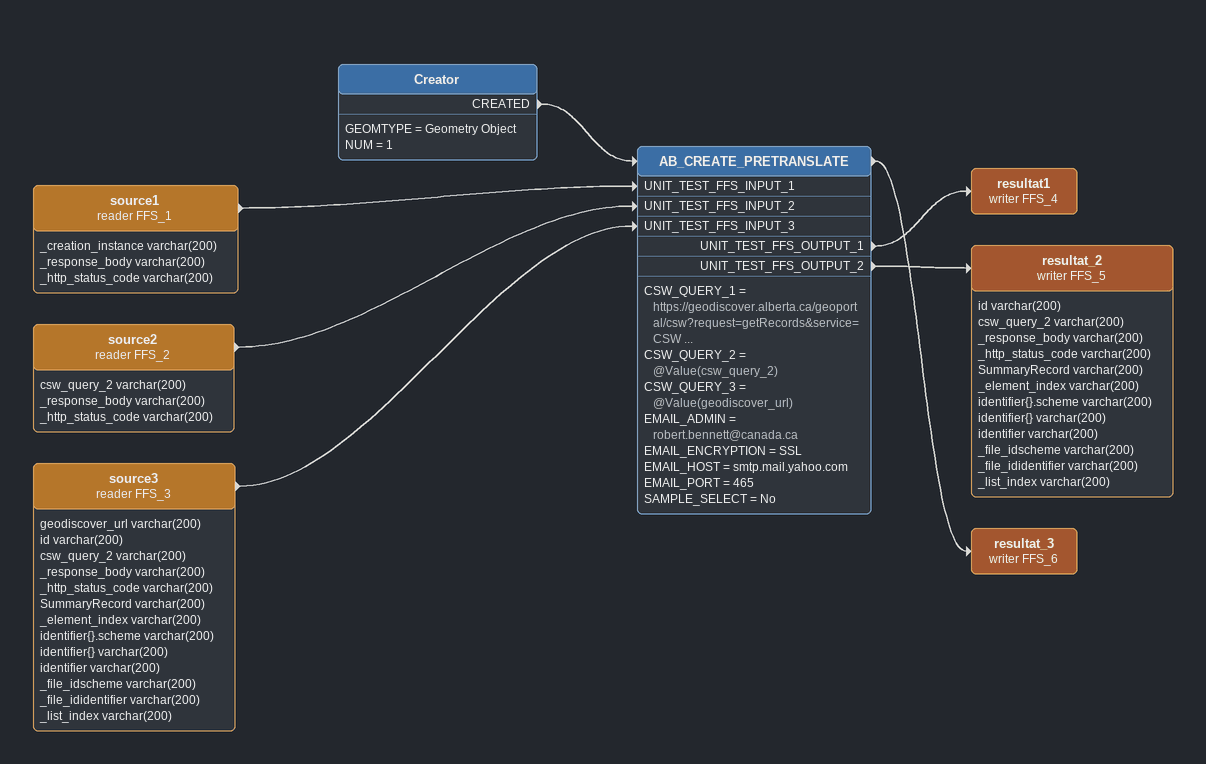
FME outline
source1 (reader FFS_1)
    attributes: _creation_instance varchar(200), _response_body varchar(200), _http_status_code varchar(200)
    -> AB_CREATE_PRETRANSLATE [UNIT_TEST_FFS_INPUT_1]
source2 (reader FFS_2)
    attributes: csw_query_2 varchar(200), _response_body varchar(200), _http_status_code varchar(200)
    -> AB_CREATE_PRETRANSLATE [UNIT_TEST_FFS_INPUT_2]
source3 (reader FFS_3)
    attributes: geodiscover_url varchar(200), id varchar(200), csw_query_2 varchar(200), _response_body varchar(200), _http_status_code varchar(200), SummaryRecord varchar(200), _element_index varchar(200), identifier{}.scheme varchar(200), identifier{} varchar(200), identifier varchar(200), _file_idscheme varchar(200), _file_ididentifier varchar(200), _list_index varchar(200)
    -> AB_CREATE_PRETRANSLATE [UNIT_TEST_FFS_INPUT_3]
Creator
    GEOMTYPE = Geometry Object
    NUM = 1
    CREATED -> AB_CREATE_PRETRANSLATE
AB_CREATE_PRETRANSLATE
    CSW_QUERY_1 = https://geodiscover.alberta.ca/geoportal/csw?request=getRecords&service=CSW ...
    CSW_QUERY_2 = @Value(csw_query_2)
    CSW_QUERY_3 = @Value(geodiscover_url)
    EMAIL_ADMIN = robert.bennett@canada.ca
    EMAIL_ENCRYPTION = SSL
    EMAIL_HOST = smtp.mail.yahoo.com
    EMAIL_PORT = 465
    SAMPLE_SELECT = No
    UNIT_TEST_FFS_OUTPUT_1 -> resultat1 (writer FFS_4)
    UNIT_TEST_FFS_OUTPUT_2 -> resultat_2 (writer FFS_5)
    -> resultat_3 (writer FFS_6)
resultat1 (writer FFS_4)
resultat_2 (writer FFS_5)
    attributes: id varchar(200), csw_query_2 varchar(200), _response_body varchar(200), _http_status_code varchar(200), SummaryRecord varchar(200), _element_index varchar(200), identifier{}.scheme varchar(200), identifier{} varchar(200), identifier varchar(200), _file_idscheme varchar(200), _file_ididentifier varchar(200), _list_index varchar(200)
resultat_3 (writer FFS_6)
